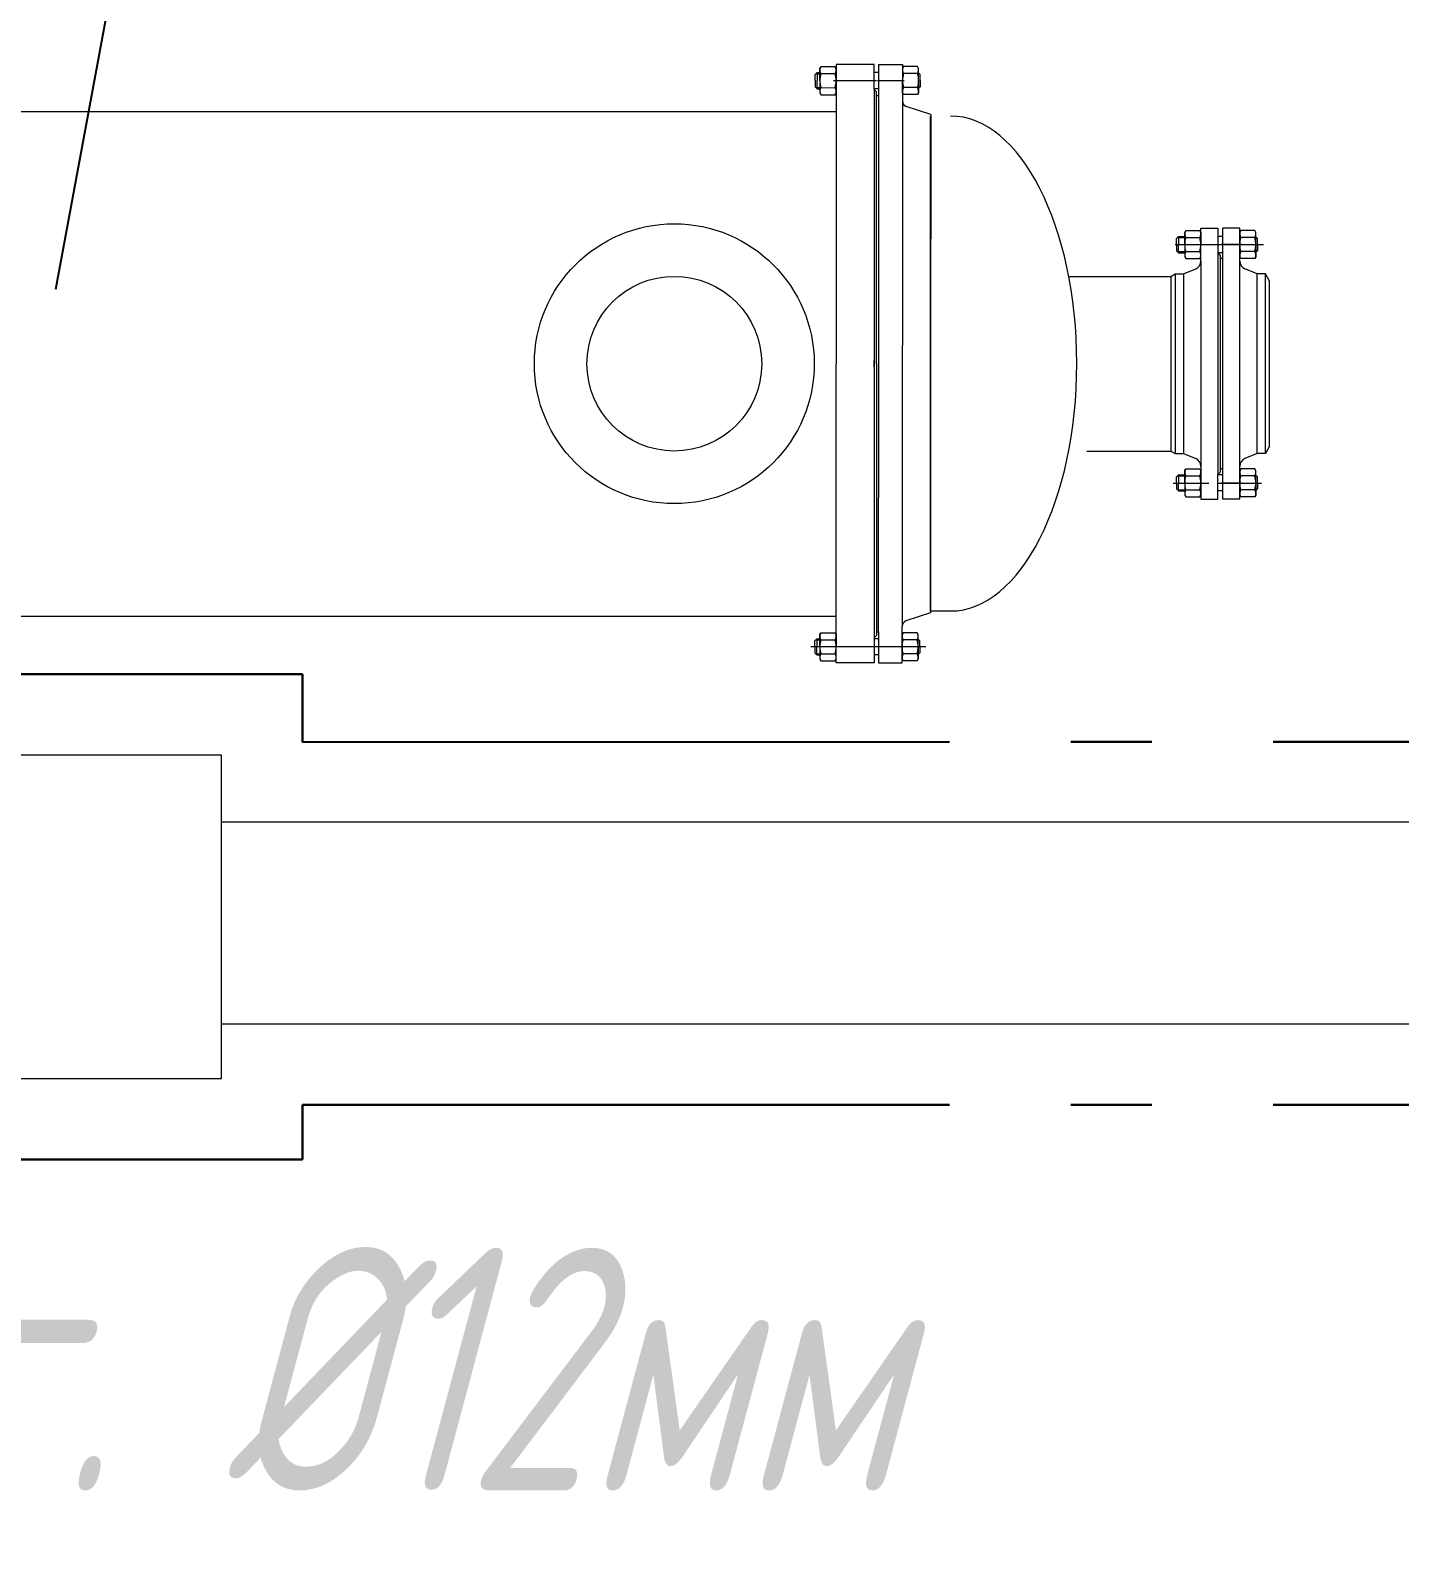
# Model space of a CAD drawing. Header units: millimetres. Extents: x -14296 to 10264, y -13087 to -5602.
# Drawn here: x -3370.67 to -3353.75, y -12697.81 to -12678.94 of the extents above; entities that cross this region are included whole.
import ezdxf
from ezdxf import colors
from ezdxf.entities.mleader import LeaderData, LeaderLine
from ezdxf.math import Vec2, Vec3

# ---------------------------------------------------------------- set-up
doc = ezdxf.new("R2010")
doc.units = ezdxf.units.MM
for name, pattern in [('gost6', [12, 8, -1.5, 1, -1.5]), ('K5LT_AXLED', [19.5, 15, -1.5, 1.5, -1.5]), ('K5LT_BASIC', [0]), ('K5LT_THIN', [0])]:
    doc.linetypes.add(name, pattern=pattern)
for name, color, linetype, lineweight in [('Заземление (Сущ)', 6, 'gost6', 25), ('Линия выноска', 137, 'Continuous', 25), ('Строительный', 251, 'Continuous', 13), ('Текст', 7, 'Continuous', 20), ('Технологическое', 156, 'Continuous', 18)]:
    doc.layers.add(name, color=color, linetype=linetype, lineweight=lineweight)
doc.styles.add('Simplex', font='simplex.shx', dxfattribs={"width": 0.7, "oblique": 15})

# ---------------------------------------------------------------- blocks, each defined once
blk = doc.blocks.new('_None')

msp = doc.modelspace()

# ---------------------------------------------------------------- linework, layer by layer
at = {"layer": 'Заземление (Сущ)', "lineweight": 30}
for p, q in [((-3373.30898, -12686.90087), (-3367.30898, -12686.90087)), ((-3367.30898, -12686.90087), (-3367.30898, -12687.74014)), ((-3367.30898, -12687.74014), (-3318.30898, -12687.72393)), ((-3367.30898, -12692.90087), (-3367.30898, -12692.22393)), ((-3367.30898, -12692.22393), (-3318.30898, -12692.22393)), ((-3367.30898, -12692.90087), (-3373.30898, -12692.90087))]:
    msp.add_line(p, q, dxfattribs=at)
at = {"layer": 'Строительный'}
for p, q in [((-3368.30898, -12687.90087), (-3372.30898, -12687.90087)), ((-3368.30898, -12691.90087), (-3368.30898, -12687.90087)), ((-3368.30898, -12688.72393), (-3317.30898, -12688.72393)), ((-3368.30898, -12688.72393), (-3317.30898, -12688.72393)), ((-3368.30898, -12691.22393), (-3317.30898, -12691.22393)), ((-3372.30898, -12691.90087), (-3368.30898, -12691.90087))]:
    msp.add_line(p, q, dxfattribs=at)
at = {"layer": 'Технологическое', "linetype": 'K5LT_BASIC'}
for p, q in [((-3360.97143, -12679.48671), (-3360.94643, -12679.46171)), ((-3360.9714, -12679.56171), (-3360.97143, -12679.48671)), ((-3360.94643, -12679.46171), (-3360.91155, -12679.4617)), ((-3360.94643, -12679.46171), (-3360.9464, -12679.56171)), ((-3360.91157, -12679.41095), (-3360.89861, -12679.38849)), ((-3360.91152, -12679.5617), (-3360.91157, -12679.41095)), ((-3360.89861, -12679.38849), (-3360.72454, -12679.38844)), ((-3360.89859, -12679.47509), (-3360.72451, -12679.47504)), ((-3360.72454, -12679.38844), (-3360.71157, -12679.41089)), ((-3360.71157, -12679.41089), (-3360.71152, -12679.56164)), ((-3360.71155, -12679.46164), (-3360.71152, -12679.46164)), ((-3360.24152, -12679.36163), (-3360.71152, -12679.36163)), ((-3360.71152, -12679.36163), (-3360.71152, -12681.13225)), ((-3360.24152, -12679.67163), (-3360.24152, -12679.36163)), ((-3360.18134, -12679.46148), (-3360.24152, -12679.4615)), ((-3360.18152, -12679.7462), (-3360.18127, -12679.3612)), ((-3360.18127, -12679.3612), (-3359.89127, -12679.36139)), ((-3359.89127, -12679.36139), (-3359.8958, -12686.30854)), ((-3359.87849, -12679.38818), (-3359.89145, -12679.41064)), ((-3359.89145, -12679.41064), (-3359.8914, -12679.56139)), ((-3359.70442, -12679.38813), (-3359.87849, -12679.38818)), ((-3359.70439, -12679.47474), (-3359.87847, -12679.47479)), ((-3359.69145, -12679.41058), (-3359.70442, -12679.38813)), ((-3359.6914, -12679.56133), (-3359.69145, -12679.41058)), ((-3359.67143, -12679.48633), (-3359.69143, -12679.46633)), ((-3359.6714, -12679.56133), (-3359.67143, -12679.48633)), ((-3360.9714, -12679.56171), (-3360.97138, -12679.63671)), ((-3360.97138, -12679.63671), (-3360.94637, -12679.66171)), ((-3360.94637, -12679.66171), (-3360.9464, -12679.56171)), ((-3360.94637, -12679.66171), (-3360.91149, -12679.6617)), ((-3360.91152, -12679.5617), (-3360.91148, -12679.71245)), ((-3360.89853, -12679.64829), (-3360.72446, -12679.64824)), ((-3360.71148, -12679.71239), (-3360.71152, -12679.56164)), ((-3360.5714, -12679.56159), (-3360.5714, -12679.56126)), ((-3360.18147, -12679.66148), (-3360.24152, -12679.6615)), ((-3360.24152, -12679.67163), (-3360.24152, -12686.66149)), ((-3360.24152, -12679.67163), (-3360.21152, -12679.70163)), ((-3360.0714, -12679.56145), (-3360.0714, -12679.56128)), ((-3359.89137, -12679.66139), (-3359.89147, -12679.66139)), ((-3359.89136, -12679.71214), (-3359.8914, -12679.56139)), ((-3359.70434, -12679.64794), (-3359.87841, -12679.64799)), ((-3359.6914, -12679.56133), (-3359.69136, -12679.71208)), ((-3359.67138, -12679.63633), (-3359.69138, -12679.65633)), ((-3359.6714, -12679.56133), (-3359.67138, -12679.63633)), ((-3360.91148, -12679.71245), (-3360.89851, -12679.7349)), ((-3360.89851, -12679.7349), (-3360.72444, -12679.73485)), ((-3360.72444, -12679.73485), (-3360.71148, -12679.71239)), ((-3360.21152, -12679.74618), (-3360.21152, -12679.70163)), ((-3360.21152, -12683.06163), (-3360.21152, -12679.74618)), ((-3360.21152, -12679.74618), (-3360.18152, -12679.7462)), ((-3360.18368, -12683.06163), (-3360.18152, -12679.7462)), ((-3359.87839, -12679.73459), (-3359.89136, -12679.71214)), ((-3359.70432, -12679.73454), (-3359.87839, -12679.73459)), ((-3359.54168, -12679.98162), (-3359.84375, -12679.88068)), ((-3359.69136, -12679.71208), (-3359.70432, -12679.73454)), ((-3379.71152, -12679.94163), (-3360.71152, -12679.94163)), ((-3359.54568, -12683.05888), (-3359.54568, -12679.99888)), ((-3359.54168, -12679.98162), (-3359.54368, -12683.06163)), ((-3360.71152, -12681.13225), (-3360.71152, -12683.06163)), ((-3356.20152, -12681.79163), (-3356.20152, -12681.38663)), ((-3356.20152, -12681.38663), (-3355.99152, -12681.38663)), ((-3355.99152, -12681.38663), (-3355.99152, -12684.43163)), ((-3355.72152, -12681.38663), (-3355.93152, -12681.38663)), ((-3355.93152, -12684.73663), (-3355.93152, -12681.38663)), ((-3355.72152, -12684.73663), (-3355.72152, -12681.38663)), ((-3356.50152, -12681.51413), (-3356.47652, -12681.48913)), ((-3356.50152, -12681.51413), (-3356.47652, -12681.48913)), ((-3356.50152, -12681.58913), (-3356.50152, -12681.51413)), ((-3356.50152, -12681.58913), (-3356.50152, -12681.51413)), ((-3356.47652, -12681.48913), (-3356.40152, -12681.48913)), ((-3356.47652, -12681.48913), (-3356.47652, -12681.58913)), ((-3356.47652, -12681.48913), (-3356.40152, -12681.48913)), ((-3356.47652, -12681.48913), (-3356.47652, -12681.58913)), ((-3356.40152, -12681.43838), (-3356.38856, -12681.41593)), ((-3356.40152, -12681.43838), (-3356.38856, -12681.41593)), ((-3356.40152, -12681.58913), (-3356.40152, -12681.43838)), ((-3356.40152, -12681.58913), (-3356.40152, -12681.43838)), ((-3356.38856, -12681.41593), (-3356.21449, -12681.41593)), ((-3356.38856, -12681.41593), (-3356.21449, -12681.41593)), ((-3356.38856, -12681.50253), (-3356.21449, -12681.50253)), ((-3356.38856, -12681.50253), (-3356.21449, -12681.50253)), ((-3356.21449, -12681.41593), (-3356.20152, -12681.43838)), ((-3356.21449, -12681.41593), (-3356.20152, -12681.43838)), ((-3356.20152, -12681.43838), (-3356.20152, -12681.58913)), ((-3356.20152, -12681.43838), (-3356.20152, -12681.58913)), ((-3355.93152, -12681.48913), (-3355.99152, -12681.48913)), ((-3355.93152, -12681.48913), (-3355.99152, -12681.48913)), ((-3355.70856, -12681.41593), (-3355.72152, -12681.43838)), ((-3355.70856, -12681.41593), (-3355.72152, -12681.43838)), ((-3355.72152, -12681.43838), (-3355.72152, -12681.58913)), ((-3355.72152, -12681.43838), (-3355.72152, -12681.58913)), ((-3355.53449, -12681.41593), (-3355.70856, -12681.41593)), ((-3355.53449, -12681.41593), (-3355.70856, -12681.41593)), ((-3355.53449, -12681.50253), (-3355.70856, -12681.50253)), ((-3355.53449, -12681.50253), (-3355.70856, -12681.50253)), ((-3355.52152, -12681.43838), (-3355.53449, -12681.41593)), ((-3355.52152, -12681.43838), (-3355.53449, -12681.41593)), ((-3355.52152, -12681.58913), (-3355.52152, -12681.43838)), ((-3355.52152, -12681.58913), (-3355.52152, -12681.43838)), ((-3355.50152, -12681.51413), (-3355.52152, -12681.49413)), ((-3355.50152, -12681.51413), (-3355.52152, -12681.49413)), ((-3355.50152, -12681.58913), (-3355.50152, -12681.51413)), ((-3355.50152, -12681.58913), (-3355.50152, -12681.51413)), ((-3356.50152, -12681.58913), (-3356.50152, -12681.66413)), ((-3356.50152, -12681.58913), (-3356.50152, -12681.66413)), ((-3356.50152, -12681.66413), (-3356.47652, -12681.68913)), ((-3356.50152, -12681.66413), (-3356.47652, -12681.68913)), ((-3356.47652, -12681.68913), (-3356.47652, -12681.58913)), ((-3356.47652, -12681.68913), (-3356.47652, -12681.58913)), ((-3356.47652, -12681.68913), (-3356.40152, -12681.68913)), ((-3356.47652, -12681.68913), (-3356.40152, -12681.68913)), ((-3356.40152, -12681.58913), (-3356.40152, -12681.73988)), ((-3356.40152, -12681.58913), (-3356.40152, -12681.73988)), ((-3356.40152, -12681.73988), (-3356.38856, -12681.76234)), ((-3356.40152, -12681.73988), (-3356.38856, -12681.76234)), ((-3356.38856, -12681.67574), (-3356.21449, -12681.67574)), ((-3356.38856, -12681.67574), (-3356.21449, -12681.67574)), ((-3356.38856, -12681.76234), (-3356.21449, -12681.76234)), ((-3356.38856, -12681.76234), (-3356.21449, -12681.76234)), ((-3356.21449, -12681.76234), (-3356.20152, -12681.73988)), ((-3356.21449, -12681.76234), (-3356.20152, -12681.73988)), ((-3356.20152, -12681.73988), (-3356.20152, -12681.58913)), ((-3356.20152, -12681.73988), (-3356.20152, -12681.58913)), ((-3355.99152, -12681.68913), (-3355.99152, -12681.69163)), ((-3355.93152, -12681.68913), (-3355.99152, -12681.68913)), ((-3355.93152, -12681.68913), (-3355.99152, -12681.68913)), ((-3355.99152, -12681.69163), (-3355.96152, -12681.72163)), ((-3355.96152, -12681.72163), (-3355.96152, -12681.76163)), ((-3355.96152, -12681.76163), (-3355.96152, -12684.25163)), ((-3355.93152, -12681.76163), (-3355.96152, -12681.76163)), ((-3355.72152, -12681.73988), (-3355.72152, -12681.58913)), ((-3355.72152, -12681.73988), (-3355.72152, -12681.58913)), ((-3355.70856, -12681.76234), (-3355.72152, -12681.73988)), ((-3355.70856, -12681.76234), (-3355.72152, -12681.73988)), ((-3355.53449, -12681.67574), (-3355.70856, -12681.67574)), ((-3355.53449, -12681.67574), (-3355.70856, -12681.67574)), ((-3355.53449, -12681.76234), (-3355.70856, -12681.76234)), ((-3355.53449, -12681.76234), (-3355.70856, -12681.76234)), ((-3355.52152, -12681.73988), (-3355.53449, -12681.76234)), ((-3355.52152, -12681.73988), (-3355.53449, -12681.76234)), ((-3355.52152, -12681.58913), (-3355.52152, -12681.73988)), ((-3355.52152, -12681.58913), (-3355.52152, -12681.73988)), ((-3355.50152, -12681.66413), (-3355.52152, -12681.68413)), ((-3355.50152, -12681.66413), (-3355.52152, -12681.68413)), ((-3355.50152, -12681.58913), (-3355.50152, -12681.66413)), ((-3355.50152, -12681.58913), (-3355.50152, -12681.66413)), ((-3356.57152, -12681.98163), (-3356.51956, -12681.95163)), ((-3356.51956, -12681.95163), (-3356.41752, -12681.95163)), ((-3356.51956, -12681.95163), (-3356.51956, -12684.17163)), ((-3356.41752, -12681.95163), (-3356.26614, -12681.88856)), ((-3356.41752, -12681.95163), (-3356.41752, -12684.17163)), ((-3356.20152, -12681.79163), (-3356.20152, -12684.73663)), ((-3355.50553, -12681.95163), (-3355.65691, -12681.88856)), ((-3355.40349, -12681.95163), (-3355.50553, -12681.95163)), ((-3355.50553, -12684.17163), (-3355.50553, -12681.95163)), ((-3355.35152, -12682.04163), (-3355.40349, -12681.95163)), ((-3355.40349, -12684.17163), (-3355.40349, -12681.95163)), ((-3357.83554, -12681.98163), (-3356.57152, -12681.98163)), ((-3356.57152, -12681.98163), (-3356.57152, -12684.14163)), ((-3356.57152, -12682.04163), (-3356.57152, -12684.08163)), ((-3355.35152, -12684.08163), (-3355.35152, -12682.04163)), ((-3360.71152, -12684.98813), (-3360.71152, -12683.06163)), ((-3360.24152, -12683.10163), (-3360.24152, -12683.02163)), ((-3360.21152, -12683.06163), (-3360.21152, -12686.25619)), ((-3360.18584, -12686.3762), (-3360.18368, -12683.06163)), ((-3359.54368, -12683.06163), (-3359.54569, -12686.14162)), ((-3359.54568, -12686.11888), (-3359.54568, -12683.05888)), ((-3357.61192, -12684.14163), (-3356.57152, -12684.14163)), ((-3356.57152, -12684.14163), (-3356.51956, -12684.17163)), ((-3356.51956, -12684.17163), (-3356.41752, -12684.17163)), ((-3356.41752, -12684.17163), (-3356.26614, -12684.23471)), ((-3355.50553, -12684.17163), (-3355.65691, -12684.23471)), ((-3355.40349, -12684.17163), (-3355.50553, -12684.17163)), ((-3355.35152, -12684.08163), (-3355.40349, -12684.17163)), ((-3356.40152, -12684.38338), (-3356.38856, -12684.36093)), ((-3356.40152, -12684.38338), (-3356.38856, -12684.36093)), ((-3356.40152, -12684.53413), (-3356.40152, -12684.38338)), ((-3356.40152, -12684.53413), (-3356.40152, -12684.38338)), ((-3356.38856, -12684.36093), (-3356.21449, -12684.36093)), ((-3356.38856, -12684.36093), (-3356.21449, -12684.36093)), ((-3356.21449, -12684.36093), (-3356.20152, -12684.38338)), ((-3356.21449, -12684.36093), (-3356.20152, -12684.38338)), ((-3356.20152, -12684.38338), (-3356.20152, -12684.53413)), ((-3356.20152, -12684.38338), (-3356.20152, -12684.53413)), ((-3355.99152, -12684.43163), (-3355.96152, -12684.40163)), ((-3355.96152, -12684.23471), (-3355.96152, -12684.40163)), ((-3355.93152, -12684.36163), (-3355.96152, -12684.36163)), ((-3355.70856, -12684.36093), (-3355.72152, -12684.38338)), ((-3355.70856, -12684.36093), (-3355.72152, -12684.38338)), ((-3355.72152, -12684.38338), (-3355.72152, -12684.53413)), ((-3355.72152, -12684.38338), (-3355.72152, -12684.53413)), ((-3355.53449, -12684.36093), (-3355.70856, -12684.36093)), ((-3355.53449, -12684.36093), (-3355.70856, -12684.36093)), ((-3355.52152, -12684.38338), (-3355.53449, -12684.36093)), ((-3355.52152, -12684.38338), (-3355.53449, -12684.36093)), ((-3355.52152, -12684.53413), (-3355.52152, -12684.38338)), ((-3355.52152, -12684.53413), (-3355.52152, -12684.38338)), ((-3356.50152, -12684.45913), (-3356.47652, -12684.43413)), ((-3356.50152, -12684.45913), (-3356.47652, -12684.43413)), ((-3356.50152, -12684.53413), (-3356.50152, -12684.45913)), ((-3356.50152, -12684.53413), (-3356.50152, -12684.45913)), ((-3356.50152, -12684.53413), (-3356.50152, -12684.60913)), ((-3356.50152, -12684.53413), (-3356.50152, -12684.60913)), ((-3356.47652, -12684.43413), (-3356.40152, -12684.43413)), ((-3356.47652, -12684.43413), (-3356.47652, -12684.53413)), ((-3356.47652, -12684.43413), (-3356.40152, -12684.43413)), ((-3356.47652, -12684.43413), (-3356.47652, -12684.53413)), ((-3356.47652, -12684.63413), (-3356.47652, -12684.53413)), ((-3356.47652, -12684.63413), (-3356.47652, -12684.53413)), ((-3356.40152, -12684.53413), (-3356.40152, -12684.68488)), ((-3356.40152, -12684.53413), (-3356.40152, -12684.68488)), ((-3356.38856, -12684.44753), (-3356.21449, -12684.44753)), ((-3356.38856, -12684.44753), (-3356.21449, -12684.44753)), ((-3356.20152, -12684.68488), (-3356.20152, -12684.53413)), ((-3356.20152, -12684.68488), (-3356.20152, -12684.53413)), ((-3355.99152, -12684.43413), (-3355.99152, -12684.43163)), ((-3355.99152, -12684.73663), (-3355.99152, -12684.43413)), ((-3355.93152, -12684.43413), (-3355.99152, -12684.43413)), ((-3355.93152, -12684.43413), (-3355.99152, -12684.43413)), ((-3355.72152, -12684.68488), (-3355.72152, -12684.53413)), ((-3355.72152, -12684.68488), (-3355.72152, -12684.53413)), ((-3355.53449, -12684.44753), (-3355.70856, -12684.44753)), ((-3355.53449, -12684.44753), (-3355.70856, -12684.44753)), ((-3355.50152, -12684.45913), (-3355.52152, -12684.43913)), ((-3355.50152, -12684.45913), (-3355.52152, -12684.43913)), ((-3355.52152, -12684.53413), (-3355.52152, -12684.68488)), ((-3355.52152, -12684.53413), (-3355.52152, -12684.68488)), ((-3355.50152, -12684.53413), (-3355.50152, -12684.45913)), ((-3355.50152, -12684.53413), (-3355.50152, -12684.45913)), ((-3355.50152, -12684.53413), (-3355.50152, -12684.60913)), ((-3355.50152, -12684.53413), (-3355.50152, -12684.60913)), ((-3356.50152, -12684.60913), (-3356.47652, -12684.63413)), ((-3356.50152, -12684.60913), (-3356.47652, -12684.63413)), ((-3356.47652, -12684.63413), (-3356.40152, -12684.63413)), ((-3356.47652, -12684.63413), (-3356.40152, -12684.63413)), ((-3356.40152, -12684.68488), (-3356.38856, -12684.70734)), ((-3356.40152, -12684.68488), (-3356.38856, -12684.70734)), ((-3356.38856, -12684.62074), (-3356.21449, -12684.62074)), ((-3356.38856, -12684.62074), (-3356.21449, -12684.62074)), ((-3356.38856, -12684.70734), (-3356.21449, -12684.70734)), ((-3356.38856, -12684.70734), (-3356.21449, -12684.70734)), ((-3356.21449, -12684.70734), (-3356.20152, -12684.68488)), ((-3356.21449, -12684.70734), (-3356.20152, -12684.68488)), ((-3356.20152, -12684.73663), (-3355.99152, -12684.73663)), ((-3355.93152, -12684.63413), (-3355.99152, -12684.63413)), ((-3355.93152, -12684.63413), (-3355.99152, -12684.63413)), ((-3355.72152, -12684.73663), (-3355.93152, -12684.73663)), ((-3355.70856, -12684.70734), (-3355.72152, -12684.68488)), ((-3355.70856, -12684.70734), (-3355.72152, -12684.68488)), ((-3355.53449, -12684.62074), (-3355.70856, -12684.62074)), ((-3355.53449, -12684.62074), (-3355.70856, -12684.62074)), ((-3355.53449, -12684.70734), (-3355.70856, -12684.70734)), ((-3355.53449, -12684.70734), (-3355.70856, -12684.70734)), ((-3355.52152, -12684.68488), (-3355.53449, -12684.70734)), ((-3355.52152, -12684.68488), (-3355.53449, -12684.70734)), ((-3355.50152, -12684.60913), (-3355.52152, -12684.62913)), ((-3355.50152, -12684.60913), (-3355.52152, -12684.62913)), ((-3360.71152, -12686.76163), (-3360.71152, -12684.98813)), ((-3379.71152, -12686.18163), (-3361.40936, -12686.18163)), ((-3361.40936, -12686.18163), (-3360.71152, -12686.18163)), ((-3360.21152, -12686.25619), (-3360.21152, -12686.42163)), ((-3359.54569, -12686.14162), (-3359.8479, -12686.24217)), ((-3359.54568, -12686.11888), (-3359.29568, -12686.11888)), ((-3360.97599, -12686.48671), (-3360.95099, -12686.4617)), ((-3360.97599, -12686.48671), (-3360.95099, -12686.4617)), ((-3360.95099, -12686.4617), (-3360.91155, -12686.46169)), ((-3360.95099, -12686.4617), (-3360.91155, -12686.46169)), ((-3360.95099, -12686.4617), (-3360.95096, -12686.5617)), ((-3360.95099, -12686.4617), (-3360.95096, -12686.5617)), ((-3360.91157, -12686.41094), (-3360.89861, -12686.38848)), ((-3360.91157, -12686.41094), (-3360.89861, -12686.38848)), ((-3360.91152, -12686.56169), (-3360.91157, -12686.41094)), ((-3360.91152, -12686.56169), (-3360.91157, -12686.41094)), ((-3360.89861, -12686.38848), (-3360.72454, -12686.38843)), ((-3360.89861, -12686.38848), (-3360.72454, -12686.38843)), ((-3360.89859, -12686.47509), (-3360.72451, -12686.47503)), ((-3360.89859, -12686.47509), (-3360.72451, -12686.47503)), ((-3360.72454, -12686.38843), (-3360.71157, -12686.41088)), ((-3360.72454, -12686.38843), (-3360.71157, -12686.41088)), ((-3360.71157, -12686.41088), (-3360.71152, -12686.56163)), ((-3360.71157, -12686.41088), (-3360.71152, -12686.56163)), ((-3360.71155, -12686.46163), (-3360.71152, -12686.46163)), ((-3360.71155, -12686.46163), (-3360.71152, -12686.46163)), ((-3360.24152, -12686.45163), (-3360.21152, -12686.42163)), ((-3360.1859, -12686.46148), (-3360.24152, -12686.46149)), ((-3360.1859, -12686.46148), (-3360.24152, -12686.46149)), ((-3360.21152, -12686.37619), (-3360.18584, -12686.3762)), ((-3360.18584, -12686.3762), (-3360.18603, -12686.66148)), ((-3359.89609, -12686.76139), (-3359.8958, -12686.30854)), ((-3359.88305, -12686.38818), (-3359.89601, -12686.41064)), ((-3359.88305, -12686.38818), (-3359.89601, -12686.41064)), ((-3359.89601, -12686.41064), (-3359.89596, -12686.56139)), ((-3359.89601, -12686.41064), (-3359.89596, -12686.56139)), ((-3359.896, -12686.44639), (-3359.89589, -12686.44639)), ((-3359.70898, -12686.38813), (-3359.88305, -12686.38818)), ((-3359.70898, -12686.38813), (-3359.88305, -12686.38818)), ((-3359.70895, -12686.47473), (-3359.88303, -12686.47479)), ((-3359.70895, -12686.47473), (-3359.88303, -12686.47479)), ((-3359.69601, -12686.41058), (-3359.70898, -12686.38813)), ((-3359.69601, -12686.41058), (-3359.70898, -12686.38813)), ((-3359.69596, -12686.56133), (-3359.69601, -12686.41058)), ((-3359.69596, -12686.56133), (-3359.69601, -12686.41058)), ((-3359.67599, -12686.48633), (-3359.69599, -12686.46633)), ((-3359.67599, -12686.48633), (-3359.69599, -12686.46633)), ((-3360.97596, -12686.56171), (-3360.97599, -12686.48671)), ((-3360.97596, -12686.56171), (-3360.97599, -12686.48671)), ((-3360.97596, -12686.56171), (-3360.97594, -12686.63671)), ((-3360.97596, -12686.56171), (-3360.97594, -12686.63671)), ((-3360.97594, -12686.63671), (-3360.95093, -12686.6617)), ((-3360.97594, -12686.63671), (-3360.95093, -12686.6617)), ((-3360.95093, -12686.6617), (-3360.95096, -12686.5617)), ((-3360.95093, -12686.6617), (-3360.95096, -12686.5617)), ((-3360.95093, -12686.6617), (-3360.91149, -12686.66169)), ((-3360.95093, -12686.6617), (-3360.91149, -12686.66169)), ((-3360.91152, -12686.56169), (-3360.91148, -12686.71244)), ((-3360.91152, -12686.56169), (-3360.91148, -12686.71244)), ((-3360.89853, -12686.64829), (-3360.72446, -12686.64824)), ((-3360.89853, -12686.64829), (-3360.72446, -12686.64824)), ((-3360.71148, -12686.71238), (-3360.71152, -12686.56163)), ((-3360.71148, -12686.71238), (-3360.71152, -12686.56163)), ((-3360.57596, -12686.56159), (-3360.57596, -12686.56172)), ((-3360.57596, -12686.56159), (-3360.57596, -12686.56172)), ((-3360.18603, -12686.66148), (-3360.24152, -12686.66149)), ((-3360.18603, -12686.66148), (-3360.24152, -12686.66149)), ((-3360.24152, -12686.66149), (-3360.24152, -12686.76163)), ((-3360.18603, -12686.66148), (-3360.18609, -12686.7612)), ((-3360.07596, -12686.56145), (-3360.07596, -12686.56127)), ((-3360.07596, -12686.56144), (-3360.07596, -12686.56127)), ((-3360.07596, -12686.56144), (-3360.07596, -12686.56171)), ((-3360.07596, -12686.56145), (-3360.07596, -12686.56172)), ((-3359.89593, -12686.66139), (-3359.89603, -12686.66139)), ((-3359.89593, -12686.66139), (-3359.89603, -12686.66139)), ((-3359.89592, -12686.71214), (-3359.89596, -12686.56139)), ((-3359.89592, -12686.71214), (-3359.89596, -12686.56139)), ((-3359.7089, -12686.64794), (-3359.88297, -12686.64799)), ((-3359.7089, -12686.64794), (-3359.88297, -12686.64799)), ((-3359.69596, -12686.56133), (-3359.69592, -12686.71208)), ((-3359.69596, -12686.56133), (-3359.69592, -12686.71208)), ((-3359.67594, -12686.63633), (-3359.69594, -12686.65633)), ((-3359.67594, -12686.63633), (-3359.69594, -12686.65633)), ((-3359.67596, -12686.56133), (-3359.67599, -12686.48633)), ((-3359.67596, -12686.56133), (-3359.67599, -12686.48633)), ((-3359.67596, -12686.56133), (-3359.67594, -12686.63633)), ((-3359.67596, -12686.56133), (-3359.67594, -12686.63633)), ((-3360.91148, -12686.71244), (-3360.89851, -12686.73489)), ((-3360.91148, -12686.71244), (-3360.89851, -12686.73489)), ((-3360.89851, -12686.73489), (-3360.72444, -12686.73484)), ((-3360.89851, -12686.73489), (-3360.72444, -12686.73484)), ((-3360.72444, -12686.73484), (-3360.71148, -12686.71238)), ((-3360.72444, -12686.73484), (-3360.71148, -12686.71238)), ((-3360.71149, -12686.67663), (-3360.71152, -12686.67663)), ((-3360.24152, -12686.76163), (-3360.71152, -12686.76163)), ((-3360.18609, -12686.7612), (-3359.89609, -12686.76139)), ((-3359.88295, -12686.73459), (-3359.89592, -12686.71214)), ((-3359.88295, -12686.73459), (-3359.89592, -12686.71214)), ((-3359.70888, -12686.73454), (-3359.88295, -12686.73459)), ((-3359.70888, -12686.73454), (-3359.88295, -12686.73459)), ((-3359.69592, -12686.71208), (-3359.70888, -12686.73454)), ((-3359.69592, -12686.71208), (-3359.70888, -12686.73454))]:
    msp.add_line(p, q, dxfattribs=at)
at = {"layer": 'Технологическое', "linetype": 'K5LT_THIN'}
for p, q in [((-3360.95997, -12679.47525), (-3360.91155, -12679.47523)), ((-3360.71155, -12679.47517), (-3360.71152, -12679.47517)), ((-3359.68289, -12679.47487), (-3359.69143, -12679.47487)), ((-3360.95992, -12679.64817), (-3360.9115, -12679.64816)), ((-3359.89138, -12679.64786), (-3359.89146, -12679.64786)), ((-3359.68284, -12679.64779), (-3359.69138, -12679.6478)), ((-3356.49006, -12681.50267), (-3356.40152, -12681.50267)), ((-3356.49006, -12681.50267), (-3356.40152, -12681.50267)), ((-3355.51299, -12681.50267), (-3355.52152, -12681.50267)), ((-3355.51299, -12681.50267), (-3355.52152, -12681.50267)), ((-3356.49006, -12681.6756), (-3356.40152, -12681.6756)), ((-3356.49006, -12681.6756), (-3356.40152, -12681.6756)), ((-3355.51299, -12681.6756), (-3355.52152, -12681.6756)), ((-3355.51299, -12681.6756), (-3355.52152, -12681.6756)), ((-3356.49006, -12684.44767), (-3356.40152, -12684.44767)), ((-3356.49006, -12684.44767), (-3356.40152, -12684.44767)), ((-3355.51299, -12684.44767), (-3355.52152, -12684.44767)), ((-3355.51299, -12684.44767), (-3355.52152, -12684.44767)), ((-3356.49006, -12684.6206), (-3356.40152, -12684.6206)), ((-3356.49006, -12684.6206), (-3356.40152, -12684.6206)), ((-3355.51299, -12684.6206), (-3355.52152, -12684.6206)), ((-3355.51299, -12684.6206), (-3355.52152, -12684.6206)), ((-3360.96453, -12686.47525), (-3360.91155, -12686.47523)), ((-3360.96453, -12686.47525), (-3360.91155, -12686.47523)), ((-3360.71155, -12686.47517), (-3360.71152, -12686.47517)), ((-3360.71155, -12686.47517), (-3360.71152, -12686.47517)), ((-3359.68745, -12686.47487), (-3359.69599, -12686.47487)), ((-3359.68745, -12686.47487), (-3359.69599, -12686.47487)), ((-3360.96448, -12686.64817), (-3360.9115, -12686.64816)), ((-3360.96448, -12686.64817), (-3360.9115, -12686.64816)), ((-3359.89594, -12686.64785), (-3359.89602, -12686.64785)), ((-3359.89594, -12686.64785), (-3359.89602, -12686.64785)), ((-3359.6874, -12686.64779), (-3359.69594, -12686.6478)), ((-3359.6874, -12686.64779), (-3359.69594, -12686.64779))]:
    msp.add_line(p, q, dxfattribs=at)
at = {"layer": 'Технологическое', "linetype": 'K5LT_AXLED'}
for p, q in [((-3360.74436, -12679.56119), (-3360.21152, -12679.56141)), ((-3360.2014, -12679.56119), (-3359.8714, -12679.56141)), ((-3356.51956, -12681.58663), (-3355.42579, -12681.58663)), ((-3355.70152, -12681.58663), (-3355.95152, -12681.58663)), ((-3356.54544, -12684.53663), (-3356.10152, -12684.53663)), ((-3355.99152, -12684.53663), (-3355.45256, -12684.53663)), ((-3355.70152, -12684.53663), (-3355.95152, -12684.53663)), ((-3359.60023, -12686.56171), (-3361.02574, -12686.56172))]:
    msp.add_line(p, q, dxfattribs=at)
at = {"layer": 'Технологическое', "linetype": 'K5LT_BASIC'}
for radius in [1.73, 1.08]:
    msp.add_circle((-3362.71152, -12683.06163), radius, dxfattribs=at)
for centre, radius, start, end in [((-3360.83124, -12679.43131), 0.08033, 156.838751, 213.025872), ((-3360.61579, -12679.56161), 0.29573, 162.989009, 180.016986), ((-3360.79189, -12679.4313), 0.08033, 327.00809, 23.195223), ((-3361.00726, -12679.56172), 0.29573, 0.016986, 17.044963), ((-3359.81112, -12679.43101), 0.08033, 156.838748, 213.025881), ((-3359.59567, -12679.56131), 0.29573, 162.989009, 180.016986), ((-3359.77177, -12679.431), 0.08033, 327.0081, 23.195221), ((-3359.98714, -12679.56142), 0.29573, 0.016986, 17.044963), ((-3360.61579, -12679.56161), 0.29573, 180.016986, 197.044963), ((-3360.83116, -12679.69203), 0.08033, 147.0081, 203.195221), ((-3361.00726, -12679.56172), 0.29573, 342.989009, 0.016986), ((-3360.79181, -12679.69202), 0.08033, 336.838748, 33.025881), ((-3359.59567, -12679.56131), 0.29573, 180.016986, 197.044963), ((-3359.81104, -12679.69173), 0.08033, 147.00809, 203.195223), ((-3359.98714, -12679.56142), 0.29573, 342.989009, 0.016986), ((-3359.77169, -12679.69172), 0.08033, 336.838751, 33.025872), ((-3359.82157, -12679.81429), 0.07, 179.962675, 251.522675), ((-3356.3212, -12681.45877), 0.08033, 156.821765, 213.008886), ((-3356.3212, -12681.45877), 0.08033, 156.821765, 213.008886), ((-3356.10579, -12681.58913), 0.29573, 162.972023, 180), ((-3356.10579, -12681.58913), 0.29573, 162.972023, 180), ((-3356.28185, -12681.45877), 0.08033, 326.991104, 23.178237), ((-3356.28185, -12681.45877), 0.08033, 326.991104, 23.178237), ((-3356.49726, -12681.58913), 0.29573, 0, 17.027977), ((-3356.49726, -12681.58913), 0.29573, 0, 17.027977), ((-3355.6412, -12681.45877), 0.08033, 156.821763, 213.008896), ((-3355.6412, -12681.45877), 0.08033, 156.821763, 213.008896), ((-3355.42579, -12681.58913), 0.29573, 162.972023, 180), ((-3355.42579, -12681.58913), 0.29573, 162.972023, 180), ((-3355.60185, -12681.45877), 0.08033, 326.991114, 23.178235), ((-3355.60185, -12681.45877), 0.08033, 326.991114, 23.178235), ((-3355.81726, -12681.58913), 0.29573, 0, 17.027977), ((-3355.81726, -12681.58913), 0.29573, 0, 17.027977), ((-3356.3212, -12681.7195), 0.08033, 146.991114, 203.178235), ((-3356.3212, -12681.71949), 0.08033, 146.991114, 203.178235), ((-3356.10579, -12681.58913), 0.29573, 180, 197.027977), ((-3356.10579, -12681.58913), 0.29573, 180, 197.027977), ((-3356.49726, -12681.58913), 0.29573, 342.972023, 0), ((-3356.49726, -12681.58913), 0.29573, 342.972023, 0), ((-3356.28185, -12681.7195), 0.08033, 336.821763, 33.008896), ((-3356.28185, -12681.71949), 0.08033, 336.821763, 33.008896), ((-3355.6412, -12681.7195), 0.08033, 146.991104, 203.178237), ((-3355.6412, -12681.71949), 0.08033, 146.991104, 203.178237), ((-3355.42579, -12681.58913), 0.29573, 180, 197.027977), ((-3355.42579, -12681.58913), 0.29573, 180, 197.027977), ((-3355.81726, -12681.58913), 0.29573, 342.972023, 0), ((-3355.81726, -12681.58913), 0.29573, 342.972023, 0), ((-3355.60185, -12681.7195), 0.08033, 336.821765, 33.008886), ((-3355.60185, -12681.71949), 0.08033, 336.821765, 33.008886), ((-3356.30652, -12681.79163), 0.105, 292.619995, 0), ((-3355.61652, -12681.79163), 0.105, 180, 247.380005), ((-3356.3212, -12684.40377), 0.08033, 156.821765, 213.008886), ((-3356.3212, -12684.40377), 0.08033, 156.821765, 213.008886), ((-3356.30652, -12684.33163), 0.105, 0, 67.380005), ((-3356.28185, -12684.40377), 0.08033, 326.991104, 23.178237), ((-3356.28185, -12684.40377), 0.08033, 326.991104, 23.178237), ((-3355.6412, -12684.40377), 0.08033, 156.821763, 213.008896), ((-3355.6412, -12684.40377), 0.08033, 156.821763, 213.008896), ((-3355.61652, -12684.33163), 0.105, 112.619995, 180), ((-3355.60185, -12684.40377), 0.08033, 326.991114, 23.178235), ((-3355.60185, -12684.40377), 0.08033, 326.991114, 23.178235), ((-3356.10579, -12684.53413), 0.29573, 162.972023, 180), ((-3356.10579, -12684.53413), 0.29573, 162.972023, 180), ((-3356.10579, -12684.53413), 0.29573, 180, 197.027977), ((-3356.10579, -12684.53413), 0.29573, 180, 197.027977), ((-3356.49726, -12684.53413), 0.29573, 0, 17.027977), ((-3356.49726, -12684.53413), 0.29573, 0, 17.027977), ((-3356.49726, -12684.53413), 0.29573, 342.972023, 0), ((-3356.49726, -12684.53413), 0.29573, 342.972023, 0), ((-3355.42579, -12684.53413), 0.29573, 162.972023, 180), ((-3355.42579, -12684.53413), 0.29573, 162.972023, 180), ((-3355.42579, -12684.53413), 0.29573, 180, 197.027977), ((-3355.42579, -12684.53413), 0.29573, 180, 197.027977), ((-3355.81726, -12684.53413), 0.29573, 0, 17.027977), ((-3355.81726, -12684.53413), 0.29573, 0, 17.027977), ((-3355.81726, -12684.53413), 0.29573, 342.972023, 0), ((-3355.81726, -12684.53413), 0.29573, 342.972023, 0), ((-3356.3212, -12684.6645), 0.08033, 146.991114, 203.178235), ((-3356.3212, -12684.66449), 0.08033, 146.991114, 203.178235), ((-3356.28185, -12684.6645), 0.08033, 336.821763, 33.008896), ((-3356.28185, -12684.66449), 0.08033, 336.821763, 33.008896), ((-3355.6412, -12684.6645), 0.08033, 146.991104, 203.178237), ((-3355.6412, -12684.66449), 0.08033, 146.991104, 203.178237), ((-3355.60185, -12684.6645), 0.08033, 336.821765, 33.008886), ((-3355.60185, -12684.66449), 0.08033, 336.821765, 33.008886), ((-3359.8258, -12686.30859), 0.07, 108.402675, 179.962675), ((-3360.83124, -12686.43131), 0.08033, 156.838751, 213.025872), ((-3360.83124, -12686.43131), 0.08033, 156.838751, 213.025872), ((-3360.61579, -12686.56161), 0.29573, 162.989009, 180.016986), ((-3360.61579, -12686.5616), 0.29573, 162.989009, 180.016986), ((-3360.79189, -12686.4313), 0.08033, 327.00809, 23.195223), ((-3360.79189, -12686.4313), 0.08033, 327.00809, 23.195223), ((-3361.00726, -12686.56172), 0.29573, 0.016986, 17.044963), ((-3361.00726, -12686.56172), 0.29573, 0.016986, 17.044963), ((-3359.81568, -12686.43101), 0.08033, 156.838748, 213.025881), ((-3359.81568, -12686.43101), 0.08033, 156.838748, 213.025881), ((-3359.60023, -12686.5613), 0.29573, 162.989009, 180.016986), ((-3359.60023, -12686.5613), 0.29573, 162.989009, 180.016986), ((-3359.77633, -12686.43099), 0.08033, 327.0081, 23.195221), ((-3359.77633, -12686.43099), 0.08033, 327.0081, 23.195221), ((-3359.9917, -12686.56142), 0.29573, 0.016986, 17.044963), ((-3359.9917, -12686.56142), 0.29573, 0.016986, 17.044963), ((-3360.61579, -12686.56161), 0.29573, 180.016986, 197.044963), ((-3360.61579, -12686.5616), 0.29573, 180.016986, 197.044963), ((-3360.83116, -12686.69203), 0.08033, 147.0081, 203.195221), ((-3360.83116, -12686.69203), 0.08033, 147.0081, 203.195221), ((-3361.00726, -12686.56172), 0.29573, 342.989009, 0.016986), ((-3361.00726, -12686.56172), 0.29573, 342.989009, 0.016986), ((-3360.79181, -12686.69202), 0.08033, 336.838748, 33.025881), ((-3360.79181, -12686.69202), 0.08033, 336.838748, 33.025881), ((-3359.60023, -12686.5613), 0.29573, 180.016986, 197.044963), ((-3359.60023, -12686.5613), 0.29573, 180.016986, 197.044963), ((-3359.8156, -12686.69173), 0.08033, 147.00809, 203.195223), ((-3359.8156, -12686.69173), 0.08033, 147.00809, 203.195223), ((-3359.9917, -12686.56142), 0.29573, 342.989009, 0.016986), ((-3359.9917, -12686.56142), 0.29573, 342.989009, 0.016986), ((-3359.77625, -12686.69172), 0.08033, 336.838751, 33.025872), ((-3359.77625, -12686.69172), 0.08033, 336.838751, 33.025872)]:
    msp.add_arc(centre, radius, start, end, dxfattribs=at)
msp.add_ellipse((-3359.29568, -12683.05888), major_axis=(0, -3.06), ratio=0.50980392, start_param=0, end_param=3.14159265, dxfattribs=at)

# ---------------------------------------------------------------- texts
at = {"layer": 'Текст', "insert": (-3370.30898, -12695.90087), "char_height": 3, "width": 43.7026451, "attachment_point": 5, "style": 'Simplex'}
msp.add_mtext('{\\W0.7;ст. круг. %%C12мм}', dxfattribs=at)

# ---------------------------------------------------------------- leaders
at = {"layer": 'Линия выноска'}
ml = msp.add_multileader_mtext('Standard', dxfattribs=at)
ml.set_content('{\\W0.7;154}', color=2, style='Simplex')
ml.set_leader_properties()
ml.set_arrow_properties(name='NONE')
ml.build(insert=Vec2(0, 0))
ml.multileader.update_dxf_attribs({"text_left_attachment_type": 6, "text_right_attachment_type": 6, "dogleg_length": 0})
ctx = ml.context
ctx.base_point, ctx.char_height, ctx.plane_origin = Vec3(-3369.28395, -12676.35309), 3, Vec3(-3308.32572, -12698.55599)
ctx.left_attachment, ctx.right_attachment, ctx.text_align_type = 6, 6, 1
notes = []
notes.append((ctx, [(1, (1, 1, 0), (-3369.28395, -12676.35309), (1, 0), 0, [(1, [(-3370.35702, -12682.13893)], 0, [])])]))
ctx.mtext.insert, ctx.mtext.alignment, ctx.mtext.flow_direction = Vec3(-3364.83203, -12672.75309), 2, 5
for ctx, leaders in notes:
    for number, flags, end, landing, length, lines in leaders:
        leader = LeaderData()
        leader.index, (leader.has_last_leader_line, leader.has_dogleg_vector, leader.attachment_direction) = number, flags
        leader.last_leader_point, leader.dogleg_vector, leader.dogleg_length = Vec3(end), Vec3(landing), length
        for number, points, colour, breaks in lines:
            line = LeaderLine()
            line.index, line.vertices, line.color, line.breaks = number, Vec3.list(points), colors.encode_raw_color(colour), breaks
            leader.lines.append(line)
        ctx.leaders.append(leader)

doc.saveas('drawing.dxf')
